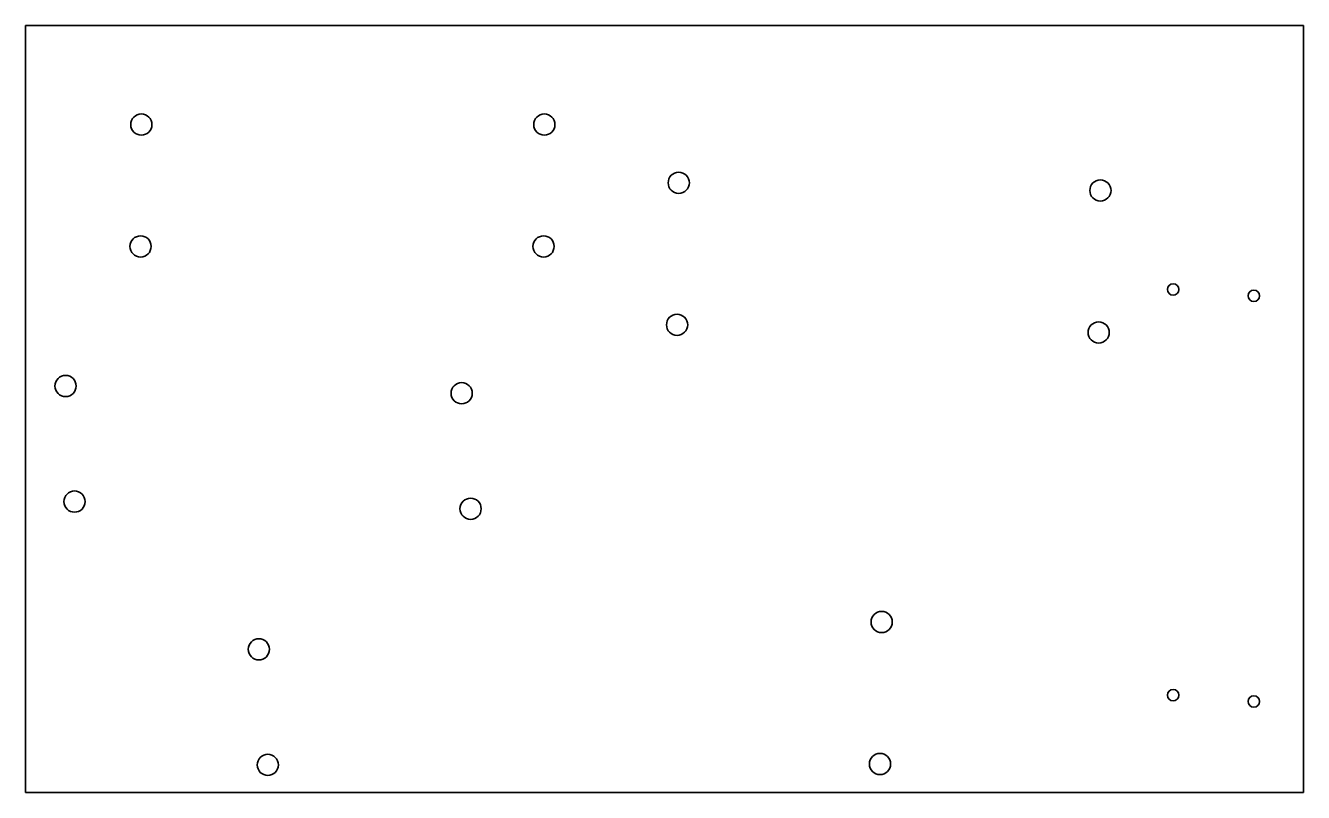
# Model space of a CAD drawing. Extents: x 95 to 1094, y 121 to 720.
import ezdxf

# ---------------------------------------------------------------- set-up
doc = ezdxf.new("R2010")
doc.units = 0

msp = doc.modelspace()

# ---------------------------------------------------------------- linework, layer by layer
at = {"color": 7, "lineweight": 35}
for p, q in [((1094.5, 720.5), (94.500015, 720.5)), ((94.500015, 720.5), (94.500015, 120.500015)), ((1094.5, 120.500015), (1094.5, 720.5)), ((94.500015, 120.500015), (1094.5, 120.500015))]:
    msp.add_line(p, q, dxfattribs=at)
for centre in [(185.108963, 643.046143), (500.463013, 643.046143), (605.663757, 597.470276), (935.609131, 591.466675), (184.489258, 547.672729), (499.843262, 547.672729), (604.329651, 486.360596), (934.275024, 480.357056), (125.797653, 438.488831), (435.746338, 432.849121), (132.817062, 348.070801), (442.765747, 342.431091), (764.438049, 253.817993), (277.062744, 232.490616), (284.082153, 142.072601), (763.103943, 142.708344)]:
    msp.add_circle(centre, 8.3, dxfattribs=at)
for centre, radius, start, end in [((992.492188, 514.0224), 4.480935, 89.544975, 269.441527), ((992.484131, 514.022949), 4.480931, 269.544916, 89.441587), ((1055.673706, 509.10437), 4.480935, 89.544975, 269.441527), ((1055.665527, 509.104919), 4.480931, 269.544916, 89.441587), ((992.492188, 196.613297), 4.480935, 89.544975, 269.441527), ((992.484131, 196.613861), 4.480931, 269.544916, 89.441587), ((1055.673706, 191.695267), 4.480935, 89.544975, 269.441527), ((1055.665527, 191.695831), 4.480931, 269.544916, 89.441587)]:
    msp.add_arc(centre, radius, start, end, dxfattribs=at)

doc.saveas('drawing.dxf')
